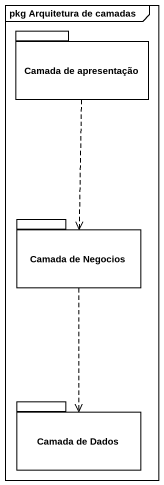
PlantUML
@startuml
mainframe pkg Arquitetura de camadas
package "Camada de apresentação" as Camada_de_apresentação {
}
package "Camada de Negocios" as Camada_de_Negocios {
}
package "Camada de Dados" as Camada_de_Dados {
}
Camada_de_apresentação ..> Camada_de_Negocios
Camada_de_Negocios ..> Camada_de_Dados
@enduml
